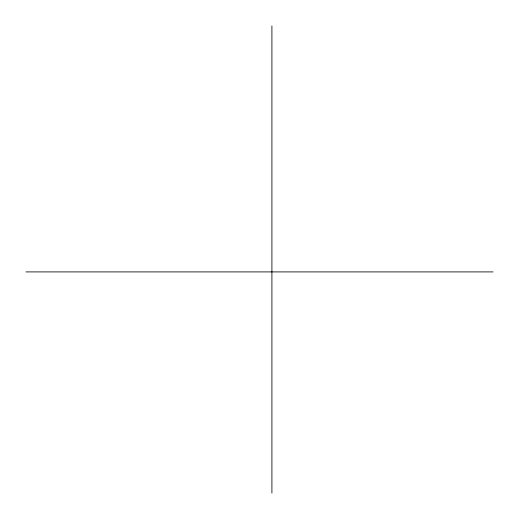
<?xml version="1.0" encoding="UTF-8"?>
<svg xmlns="http://www.w3.org/2000/svg" width="519" height="519" viewBox="0 0 519 519"><rect width="100%" height="100%" fill="white"/><g stroke="black" fill="none" stroke-linecap="round" stroke-linejoin="round"><path stroke-width="0.78" d="M25.95 271.911L493.05 271.911M271.911 25.95L271.911 493.05"/></g></svg>
